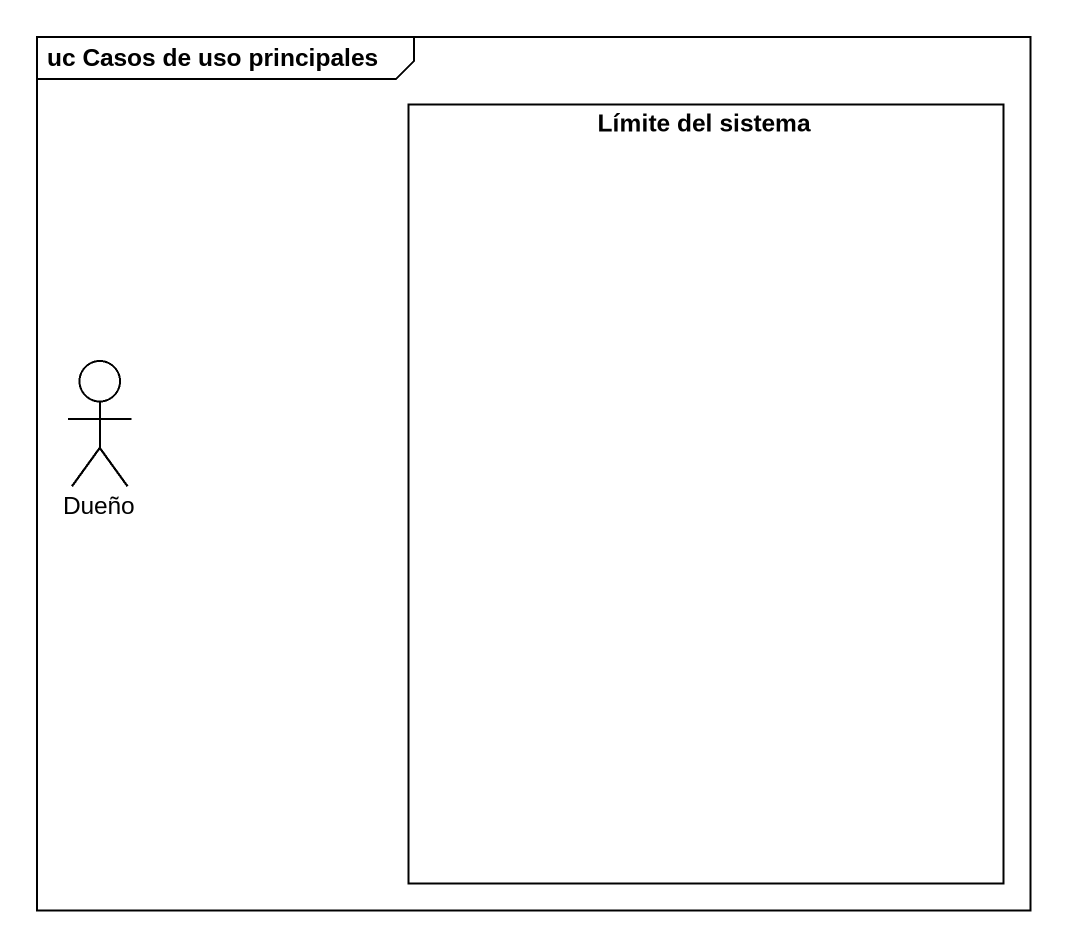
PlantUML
@startuml
mainframe uc Casos de uso principales
rectangle "Límite del sistema" as Límite_del_sistema
actor Dueño
@enduml
